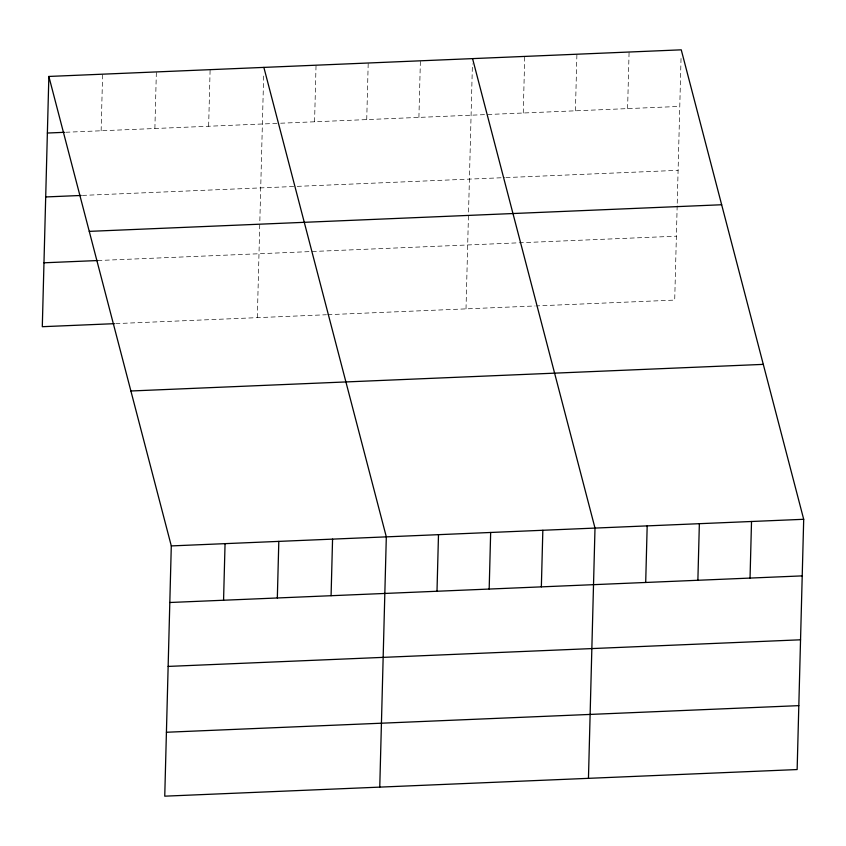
<?xml version="1.0" encoding="UTF-8"?>
<svg xmlns="http://www.w3.org/2000/svg" width="846" height="846" viewBox="0 0 846 846"><rect width="100%" height="100%" fill="white"/><g stroke="black" fill="none" stroke-linecap="round" stroke-linejoin="round"><path stroke-width="0.63" stroke-dasharray="4.23 3.17" d="M101.129 130.77L102.609 74.184M154.881 128.507L156.362 71.921M208.634 126.244L210.115 69.658M257.321 317.652L259.785 223.45M259.849 220.817L263.698 73.972M314.564 121.792L316.044 65.205M366.73 119.593L368.211 63.006M418.907 117.393L420.388 60.806M466.009 308.875L468.473 214.673M468.547 212.039L472.428 63.873M523.251 113.004L524.732 56.418M575.428 110.805L576.909 54.218M627.595 108.616L629.086 52.029M677.17 205.885L674.706 300.087L536.438 305.914M677.234 203.252L681.051 57.729M65.724 132.262L279.349 123.273M280.65 123.22L679.772 106.416M82.411 195.405L295.931 186.416M297.232 186.363L504.628 177.628M505.929 177.575L678.101 170.332M97.724 260.536L676.377 236.182M115.722 323.616L326.45 314.744M327.751 314.691L535.137 305.966"/><path stroke-width="1.27" d="M48.857 76.447L171.294 545.913L164.748 796.171L797.144 769.553L803.7 519.296L681.252 49.829L48.857 76.447L42.3 326.704L114.411 323.669M223.566 600.237L225.057 543.65M277.329 597.974L278.81 541.387M331.082 595.711L332.563 539.124M379.759 787.118L386.315 536.861L263.867 67.394M437.001 591.259L438.492 534.661M489.178 589.059L490.659 532.472M541.355 586.86L542.836 530.273M588.456 778.341L595.002 528.073L472.565 58.617M645.699 582.471L647.179 525.884M697.876 580.271L699.356 523.685M750.042 578.082L751.523 521.485M47.376 133.034L64.412 132.314M45.695 196.949L81.1 195.458M89.264 231.37L721.659 204.753M43.971 262.799L97.724 260.536M130.887 390.989L763.293 364.372M171.294 545.913L803.7 519.296M169.813 602.5L802.22 575.883M168.143 666.415L800.549 639.798M166.419 732.255L798.825 705.638"/></g></svg>
